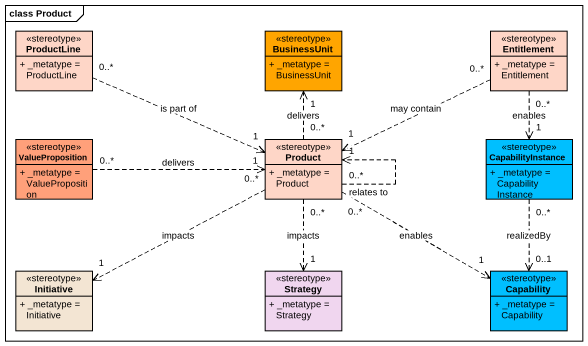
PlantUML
@startuml
mainframe class Product
hide circle
hide empty members
skinparam classAttributeIconSize 0
class ProductLine <<stereotype>> #FED6C7 {
  + _metatype = ProductLine
}
class BusinessUnit <<stereotype>> #FFA500 {
  + _metatype = BusinessUnit
}
class Entitlement <<stereotype>> #FED6C7 {
  + _metatype = Entitlement
}
class ValueProposition <<stereotype>> #FFA07A {
  + _metatype = ValueProposition
}
class Product <<stereotype>> #FED6C7 {
  + _metatype = Product
}
class CapabilityInstance <<stereotype>> #00BFFF {
  + _metatype = CapabilityInstance
}
class Initiative <<stereotype>> #F3E5D3 {
  + _metatype = Initiative
}
class Strategy <<stereotype>> #F0D6EF {
  + _metatype = Strategy
}
class Capability <<stereotype>> #00BFFF {
  + _metatype = Capability
}
ProductLine "0..*" .right.> "1" Product : is part of
Entitlement "0..*" .left.> "1" Product : may contain
Entitlement "0..*" ..> "1" CapabilityInstance : enables
ValueProposition "0..*" .right.> "1" Product : delivers
Product "0..*" .up.> "1" BusinessUnit : delivers
Product "0..*" ..> "1" Product : relates to
Product "0..*" .left.> "1" Initiative : impacts
Product "0..*" ..> "1" Strategy : impacts
Product "0..*" .right.> "1" Capability : enables
CapabilityInstance "0..*" ..> "0..1" Capability : realizedBy
@enduml
